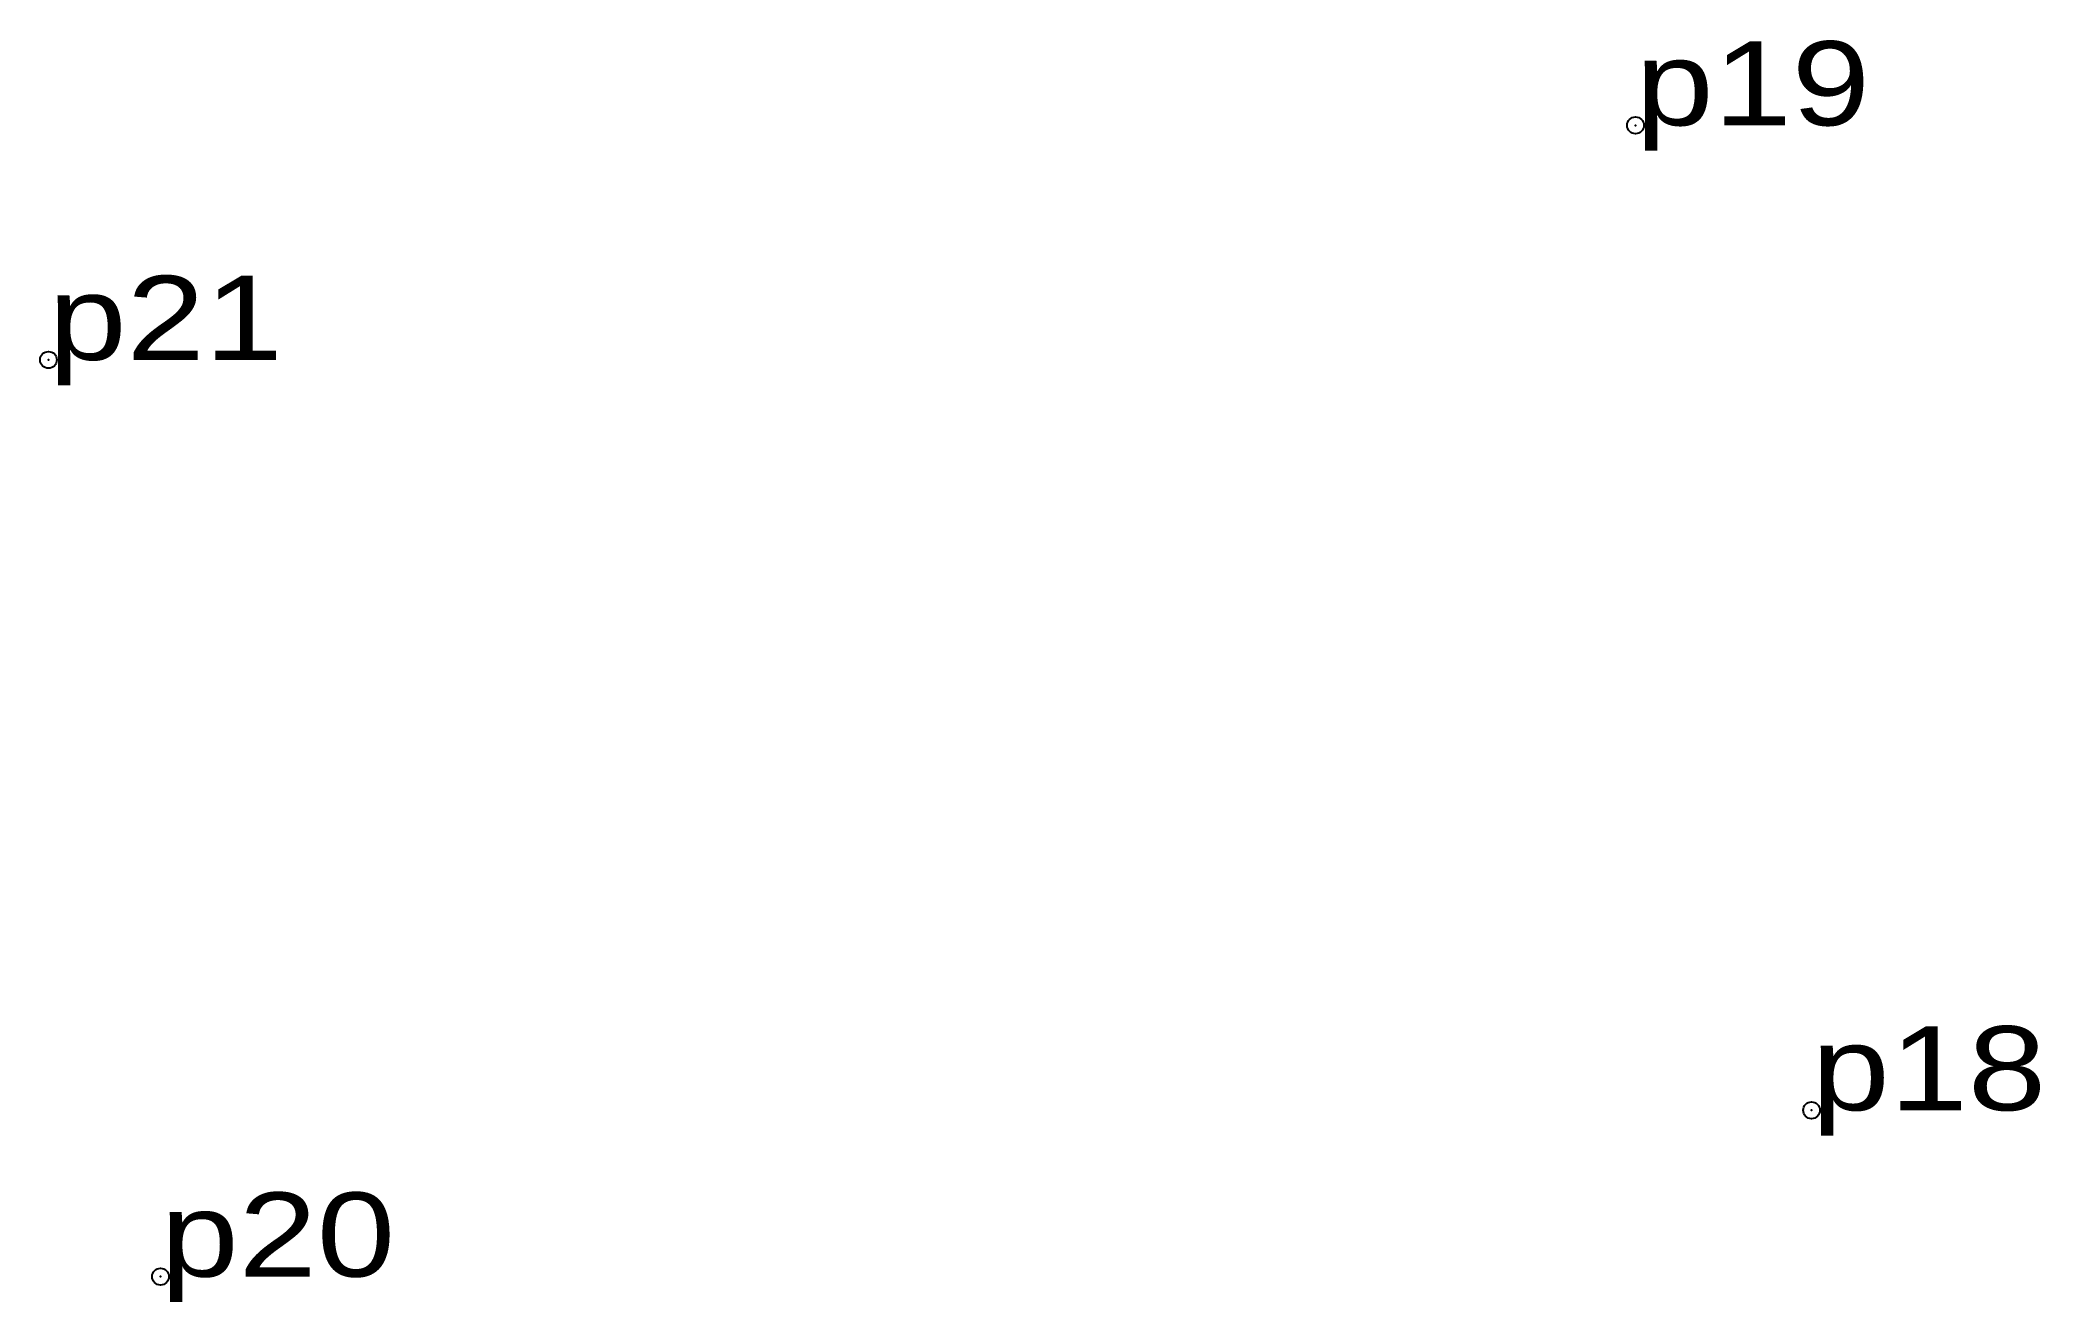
# Model space of a CAD drawing. Header units: metres. Extents: x 537155.9 to 537198.7, y 1838236.8 to 1838263.8.
import ezdxf

# ---------------------------------------------------------------- set-up
doc = ezdxf.new("R2010")
doc.units = ezdxf.units.M
doc.header["$LTSCALE"] = 0.72
doc.header["$PDMODE"] = 32
doc.header["$PDSIZE"] = 0.36
doc.layers.add('12', color=7, linetype='Continuous')
doc.layers.add('7', color=7, linetype='Continuous')

msp = doc.modelspace()

# ---------------------------------------------------------------- linework, layer by layer
at = {"layer": '7'}
for p in [(537190.065, 1838261.986), (537156.095, 1838256.966), (537193.835, 1838240.906), (537158.495, 1838237.346)]:
    msp.add_point(p, dxfattribs=at)

# ---------------------------------------------------------------- texts
at = {"layer": '12', "width": 1.25}
for s, p in [('p19', (537190.065, 1838261.986)), ('p21', (537156.095, 1838256.966)), ('p18', (537193.835, 1838240.906)), ('p20', (537158.495, 1838237.346))]:
    msp.add_text(s, height=1.8, dxfattribs=at).set_placement(p)

doc.saveas('drawing.dxf')
